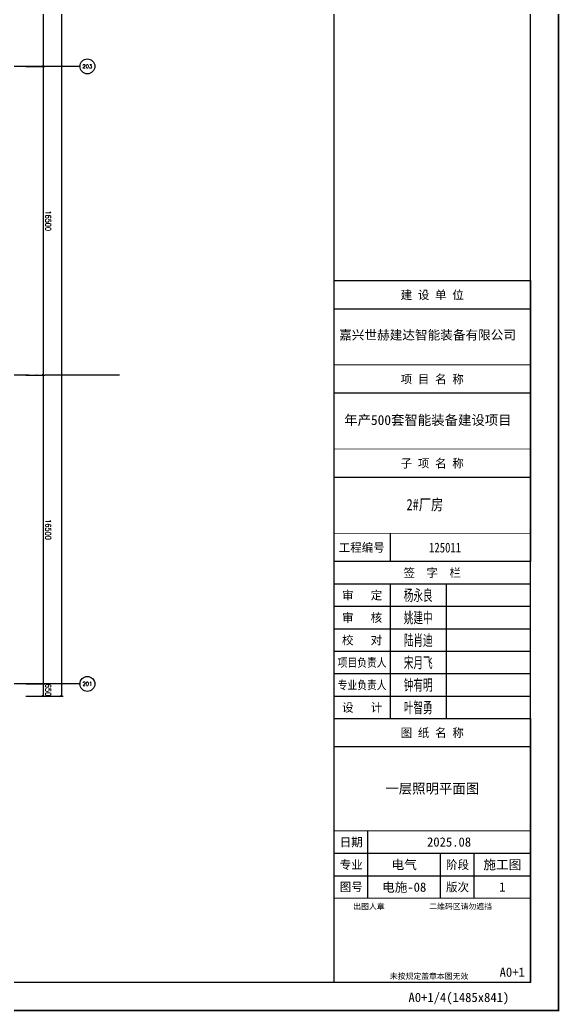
# Model space of a CAD drawing. Extents: x -1396510 to 1250330, y -1892470 to 1623980.
# Drawn here: x 156055 to 184893, y -816617 to -763642 of the extents above; entities that cross this region are included whole.
import ezdxf
from ezdxf.enums import TextEntityAlignment as Align

# ---------------------------------------------------------------- set-up
doc = ezdxf.new("R2010")
doc.units = 0
doc.header["$LTSCALE"] = 1000
doc.header["$MEASUREMENT"] = 0
doc.linetypes.add('DOTE', pattern=[2.42, 2, -0.2, 0.02, -0.2])
doc.layers.get('Defpoints').update_dxf_attribs({"color": 210})
for name, color, linetype in [('0-cxFrame', 155, 'Continuous'), ('A-AXIS-D', 1, 'Continuous'), ('A-AXIS-DOTE', 14, 'DOTE'), ('qianming', 155, 'Continuous'), ('经纶图框—文字', 3, 'Continuous')]:
    doc.layers.add(name, color=color, linetype=linetype)
doc.layers.add('0-cxText', color=131, linetype='Continuous', lineweight=25)
doc.layers.add('A-云线2', color=3, linetype='Continuous', plot=False)
doc.styles.add('_TCH_AXIS', font='COMPLEX', dxfattribs={"bigfont": 'GBCBIG'})
doc.styles.add('_TCH_DIM_T3', font='SIMPLEX', dxfattribs={"width": 0.705882, "bigfont": 'GBCBIG'})
doc.styles.add('A-DIM_T3', font='SIMPLEX', dxfattribs={"width": 0.705882, "bigfont": 'GBCBIG'})
doc.styles.add('BZHZ', font='bzxw', dxfattribs={"width": 0.8, "bigfont": 'bzhz'})
doc.styles.add('cx_biaoti', font='')
doc.styles.add('cx_tuming', font='simhei.ttf')
doc.styles.add('cx_tuqian1', font='')
doc.styles.add('TKJY_宋体', font='', dxfattribs={"width": 0.8})
doc.styles.add('黑体', font='simhei.ttf', dxfattribs={"height": 12})
doc.styles.get('cx_biaoti').set_extended_font_data('SimSun')
doc.styles.get('cx_tuqian1').set_extended_font_data('SimSun')
doc.styles.get('TKJY_宋体').set_extended_font_data('SimSun')
doc.dimstyles.new('_TCH_ARCH&&100', dxfattribs={"dimtxt": 297.5, "dimasz": 100, "dimexe": 100, "dimexo": 100, "dimgap": 126.25, "dimtad": 1, "dimdec": 0, "dimzin": 0, "dimdsep": 46, "dimtxsty": '_TCH_DIM_T3', "dimblk": 'ARCHTICK', "dimcen": 0.09, "dimclrt": 7, "dimazin": 2, "dimtfac": 1, "dimtdec": 0, "dimtix": 1, "dimtmove": 2, "dimatfit": 3, "dimfxl": 0, "dimtolj": 1, "dimtzin": 0, "dimarcsym": 0})
doc.dimstyles.new('A-DIM&&100', dxfattribs={"dimtxt": 297.5, "dimasz": 100, "dimexe": 100, "dimexo": 100, "dimgap": 126.25, "dimtad": 1, "dimdec": 0, "dimzin": 0, "dimdsep": 46, "dimtxsty": 'A-DIM_T3', "dimblk": 'ARCHTICK', "dimcen": 0.09, "dimclrt": 7, "dimazin": 2, "dimtfac": 1, "dimtdec": 0, "dimtix": 1, "dimtmove": 2, "dimatfit": 3, "dimfxl": 0, "dimtolj": 1, "dimtzin": 0, "dimarcsym": 0})

# ---------------------------------------------------------------- blocks, each defined once
blk = doc.blocks.new('_ArchTick')
at = {"color": 0, "linetype": 'ByBlock', "const_width": 0.4}
blk.add_lwpolyline([(-0.5, -0.5), (0.5, 0.5)], dxfattribs=at)
blk = doc.blocks.new('*D554')
at = {"layer": 'A-AXIS-D', "color": 0, "lineweight": -2, "transparency": 16777216}
for p, q in [((160194, -33000), (161210, -33000)), ((161110, -33000), (161110, -49500)), ((160194, -49500), (161210, -49500))]:
    blk.add_line(p, q, dxfattribs=at)
at = {"layer": 'Defpoints', "color": 0, "transparency": 16777216}
for p in [(160094, -33000), (160094, -49500), (161110, -49500)]:
    blk.add_point(p, dxfattribs=at)
at = {"layer": 'A-AXIS-D', "color": 0, "lineweight": -2, "transparency": 16777216, "xscale": 100, "yscale": 100, "zscale": 100}
for p, rotation in [((161110, -33000), 90), ((161110, -49500), 270)]:
    blk.add_blockref('_ArchTick', p, dxfattribs=dict(at, rotation=rotation))
at = {"layer": 'A-AXIS-D', "color": 7, "transparency": 16777216, "insert": (161385, -41250), "char_height": 297.5, "attachment_point": 5, "rotation": 270, "style": 'A-DIM_T3'}
blk.add_mtext('\\A1;16500', dxfattribs=at)
blk = doc.blocks.new('*D555')
at = {"layer": 'A-AXIS-D', "color": 0, "lineweight": -2, "transparency": 16777216}
for p, q in [((160194, -49500), (161210, -49500)), ((161110, -49500), (161110, -66000)), ((160194, -66000), (161210, -66000))]:
    blk.add_line(p, q, dxfattribs=at)
at = {"layer": 'Defpoints', "color": 0, "transparency": 16777216}
for p in [(160094, -49500), (160094, -66000), (161110, -66000)]:
    blk.add_point(p, dxfattribs=at)
at = {"layer": 'A-AXIS-D', "color": 0, "lineweight": -2, "transparency": 16777216, "xscale": 100, "yscale": 100, "zscale": 100}
for p, rotation in [((161110, -49500), 90), ((161110, -66000), 270)]:
    blk.add_blockref('_ArchTick', p, dxfattribs=dict(at, rotation=rotation))
at = {"layer": 'A-AXIS-D', "color": 7, "transparency": 16777216, "insert": (161385, -57750), "char_height": 297.5, "attachment_point": 5, "rotation": 270, "style": 'A-DIM_T3'}
blk.add_mtext('\\A1;16500', dxfattribs=at)
blk = doc.blocks.new('*D556')
at = {"layer": 'A-AXIS-D', "color": 0, "lineweight": -2, "transparency": 16777216}
for p, q in [((160194, -66000), (161210, -66000)), ((161110, -66000), (161110, -82500)), ((160194, -82500), (161210, -82500))]:
    blk.add_line(p, q, dxfattribs=at)
at = {"layer": 'Defpoints', "color": 0, "transparency": 16777216}
for p in [(160094, -66000), (160094, -82500), (161110, -82500)]:
    blk.add_point(p, dxfattribs=at)
at = {"layer": 'A-AXIS-D', "color": 0, "lineweight": -2, "transparency": 16777216, "xscale": 100, "yscale": 100, "zscale": 100}
for p, rotation in [((161110, -66000), 90), ((161110, -82500), 270)]:
    blk.add_blockref('_ArchTick', p, dxfattribs=dict(at, rotation=rotation))
at = {"layer": 'A-AXIS-D', "color": 7, "transparency": 16777216, "insert": (161385, -74250), "char_height": 297.5, "attachment_point": 5, "rotation": 270, "style": 'A-DIM_T3'}
blk.add_mtext('\\A1;16500', dxfattribs=at)
blk = doc.blocks.new('*D557')
at = {"layer": 'A-AXIS-D', "color": 0, "lineweight": -2, "transparency": 16777216}
for p, q in [((160194, -82500), (161210, -82500)), ((161110, -82500), (161110, -83150)), ((160194, -83150), (161210, -83150))]:
    blk.add_line(p, q, dxfattribs=at)
at = {"layer": 'Defpoints', "color": 0, "transparency": 16777216}
for p in [(160094, -82500), (160094, -83150), (161110, -83150)]:
    blk.add_point(p, dxfattribs=at)
at = {"layer": 'A-AXIS-D', "color": 0, "lineweight": -2, "transparency": 16777216, "xscale": 100, "yscale": 100, "zscale": 100}
for p, rotation in [((161110, -82500), 90), ((161110, -83150), 270)]:
    blk.add_blockref('_ArchTick', p, dxfattribs=dict(at, rotation=rotation))
at = {"layer": 'A-AXIS-D', "color": 7, "transparency": 16777216, "insert": (161385, -82825), "char_height": 297.5, "attachment_point": 5, "rotation": 270, "style": 'A-DIM_T3'}
blk.add_mtext('\\A1;650', dxfattribs=at)
blk = doc.blocks.new('*D5786')
at = {"layer": 'A-AXIS-D', "color": 0, "lineweight": -2, "transparency": 16777216}
for p, q in [((160294, 650), (162190, 650)), ((162090, 650), (162090, -83150)), ((160294, -83150), (162190, -83150))]:
    blk.add_line(p, q, dxfattribs=at)
at = {"layer": 'Defpoints', "color": 0, "transparency": 16777216}
for p in [(160194, 650), (160194, -83150), (162090, -83150)]:
    blk.add_point(p, dxfattribs=at)
at = {"layer": 'A-AXIS-D', "color": 0, "lineweight": -2, "transparency": 16777216, "xscale": 100, "yscale": 100, "zscale": 100}
for p, rotation in [((162090, 650), 90), ((162090, -83150), 270)]:
    blk.add_blockref('_ArchTick', p, dxfattribs=dict(at, rotation=rotation))
at = {"layer": 'A-AXIS-D', "color": 7, "transparency": 16777216, "insert": (162365, -41250), "char_height": 297.5, "attachment_point": 5, "rotation": 270, "style": '_TCH_DIM_T3'}
blk.add_mtext('\\A1;83800', dxfattribs=at)
blk = doc.blocks.new('zjcx_lan_qianzi(Dragon)')
for p, q in [((-7000, 4800), (0, 4800)), ((-5000, 4800), (-5000, 0)), ((-3000, 4800), (-3000, 0)), ((-7000, 4000), (0, 4000)), ((-7000, 3200), (0, 3200)), ((-7000, 2400), (0, 2400)), ((-7000, 1600), (0, 1600)), ((-7000, 800), (0, 800))]:
    blk.add_line(p, q)
at = {"const_width": 30}
blk.add_lwpolyline([(-7000, 5600), (0, 5600)], dxfattribs=at)
blk.add_lwpolyline([(-7000, 5600), (0, 5600), (0, 0), (-7000, 0)], close=True, dxfattribs=at)
at = {"style": 'cx_biaoti'}
for s, p in [('签  字  栏', (-3500, 5200)), ('审   定', (-6000, 4400)), ('审   核', (-6000, 3600)), ('校   对', (-6000, 2800)), ('设   计', (-6000, 400))]:
    blk.add_text(s, height=300, dxfattribs=at).set_placement(p, align=Align.MIDDLE)
at = {"style": 'cx_biaoti', "width": 0.85}
for s, p in [('项目负责人', (-6000, 2000)), ('专业负责人', (-6000, 1200))]:
    blk.add_text(s, height=300, dxfattribs=at).set_placement(p, align=Align.MIDDLE)
blk = doc.blocks.new('T-签字(Dragon)')
at = {"layer": '0-cxFrame'}
blk.add_blockref('zjcx_lan_qianzi(Dragon)', (0, 0), dxfattribs=at)
at = {"layer": 'qianming', "style": 'BZHZ', "width": 0.8}
for s, p in [('杨永良', (-4000, 4400)), ('姚建中', (-4000, 3600)), ('陆肖迪', (-4000, 2800)), ('宋月飞', (-4000, 2000)), ('钟有明', (-4000, 1200)), ('叶智勇', (-4000, 400))]:
    blk.add_text(s, height=450, dxfattribs=at).set_placement(p, align=Align.MIDDLE)
blk = doc.blocks.new('zjcx_lan_tuming(Dragon)')
for p, q in [((-7000, 8400), (0, 8400)), ((-5800, 3000), (-5800, 5400)), ((-7000, 4600), (0, 4600)), ((-3200, 3000), (-3200, 4600)), ((-2000, 3000), (-2000, 4600)), ((-7000, 3800), (0, 3800))]:
    blk.add_line(p, q)
at = {"const_width": 30}
for points in [[(-7000, 9400), (0, 9400)], [(-7000, 5400), (0, 5400)], [(-7000, 3000), (0, 3000)], [(-7000, 0), (0, 0)]]:
    blk.add_lwpolyline(points, dxfattribs=at)
blk.add_lwpolyline([(-7000, 9400), (0, 9400), (0, 0), (-7000, 0)], close=True)
at = {"style": 'cx_biaoti'}
for s, p in [('图 纸 名 称', (-3500, 8900)), ('日期', (-6388, 5000)), ('专业', (-6388, 4200)), ('阶段', (-2600, 4200)), ('图号', (-6388, 3400)), ('版次', (-2600, 3400))]:
    blk.add_text(s, height=300, dxfattribs=at).set_placement(p, align=Align.MIDDLE)
for s, p in [('出图人章', (-6316, 2607)), ('二维码区请勿遮挡', (-3609, 2607)), ('未按规定盖章本图无效', (-5013, 120))]:
    blk.add_text(s, height=200, dxfattribs=at).set_placement(p)
blk = doc.blocks.new('T-图签(Dragon)')
blk.add_blockref('zjcx_lan_tuming(Dragon)', (0, 0))
at = {"color": 3, "style": 'cx_biaoti'}
for s, p in [('2025.08', (-2900, 5000)), ('电气', (-4500, 4200)), ('施工图', (-1000, 4200))]:
    blk.add_text(s, height=330, dxfattribs=at).set_placement(p, align=Align.MIDDLE)
blk = doc.blocks.new('zjcx_lan_xiangmu(Dragon)')
for p, q in [((-7000, 9000), (0, 9000)), ((-7000, 6000), (0, 6000)), ((-7000, 3000), (0, 3000)), ((-5000, 1000), (-5000, 0))]:
    blk.add_line(p, q)
at = {"const_width": 30}
for points in [[(-7000, 10000), (0, 10000)], [(-7000, 7000), (0, 7000)], [(-7000, 7000), (0, 7000)], [(-7000, 4000), (0, 4000)], [(-7000, 4000), (0, 4000)], [(-7000, 1000), (0, 1000)], [(-7000, 0), (0, 0)]]:
    blk.add_lwpolyline(points, dxfattribs=at)
blk.add_lwpolyline([(-7000, 10000), (0, 10000), (0, 0), (-7000, 0)], close=True)
at = {"style": 'cx_biaoti'}
for s, p in [('建 设 单 位', (-3500, 9500)), ('项 目 名 称', (-3500, 6500)), ('子 项 名 称', (-3500, 3500)), ('工程编号', (-6013, 500))]:
    blk.add_text(s, height=300, dxfattribs=at).set_placement(p, align=Align.MIDDLE)
blk = doc.blocks.new('T-项目(Dragon)')
blk.add_blockref('zjcx_lan_xiangmu(Dragon)', (0, 0))
at = {"color": 3, "style": 'cx_tuming'}
for s, height, p in [('嘉兴世赫建达智能装备有限公司', 330, (-6816, 7901)), ('年产500套智能装备建设项目 ', 350, (-6638, 4859))]:
    blk.add_text(s, height=height, dxfattribs=at).set_placement(p)
at = {"layer": '经纶图框—文字', "color": 4, "style": 'TKJY_宋体', "width": 0.8}
blk.add_text('125011', height=350, dxfattribs=at).set_placement((-3042, 316), align=Align.CENTER)
blk = doc.blocks.new('zjcx_T0(Dragon)')
at = {"layer": '0-cxFrame', "const_width": 50}
blk.add_lwpolyline([(0, 82100), (-7000, 82100), (-7000, 0), (0, 0)], close=True, dxfattribs=at)
at = {"layer": '0-cxFrame'}
for name, p in [('T-项目(Dragon)', (0, 15000)), ('T-签字(Dragon)', (0, 9400)), ('T-图签(Dragon)', (0, 0))]:
    blk.add_blockref(name, p, dxfattribs=at)
blk = doc.blocks.new('TK22.A0+1 L(Dragon)')
at = {"layer": '0-cxFrame', "color": 7, "const_width": 0.5}
blk.add_lwpolyline([(0, 0), (-1485, 0), (-1485, 841), (0, 841)], close=True, dxfattribs=at)
at = {"layer": '0-cxFrame', "const_width": 0.5}
for points in [[(-80, 10), (-1465, 10), (-1465, 831), (-80, 831)], [(-10, 10), (-80, 10), (-80, 831), (-10, 831)]]:
    blk.add_lwpolyline(points, close=True, dxfattribs=at)
at = {"layer": '0-cxFrame', "xscale": 0.01, "yscale": 0.01, "zscale": 0.01}
blk.add_blockref('zjcx_T0(Dragon)', (-10, 10), dxfattribs=at)
at = {"style": '黑体', "flags": 4}
blk.add_attdef('图幅', text='', height=3.3, dxfattribs=at).set_placement((-40, 3), align=Align.RIGHT)
at = {"layer": '0-cxFrame', "style": '黑体'}
blk.add_text('(1485x841)', height=3.3, dxfattribs=at).set_placement((-40, 3))
at = {"layer": '0-cxText', "flags": 4}
for tag, height, style, p in [('建设单位', 3.5, 'cx_tuming', (-45, 240)), ('项目名称', 3.5, 'cx_tuming', (-45, 210)), ('子项名称', 3.5, 'cx_tuming', (-45, 180)), ('工程编号', 3.3, 'cx_tuqian1', (-35, 165)), ('图名1', 3.5, 'cx_tuming', (-45, 87)), ('图名2', 3.5, 'cx_tuming', (-45, 79)), ('图名3', 3.5, 'cx_tuming', (-45, 71)), ('出图日期', 3.3, 'cx_tuqian1', (-39, 60)), ('专业', 3.3, 'cx_tuqian1', (-55, 52)), ('图号', 3.3, 'cx_tuqian1', (-55, 44)), ('版次', 3.3, 'cx_tuqian1', (-20, 44))]:
    blk.add_attdef(tag, text='', height=height, dxfattribs=dict(at, style=style)).set_placement(p, align=Align.MIDDLE)
at = {"layer": 'Defpoints', "color": 6, "flags": 4}
for tag, height, style, p in [('tufu', 3.3, '黑体', (-12, 12)), ('dwfname', 4, 'cx_tuqian1', (-80, 3))]:
    blk.add_attdef(tag, text='', height=height, dxfattribs=dict(at, style=style)).set_placement(p, align=Align.RIGHT)
blk = doc.blocks.new('世赫2#厂房一层0821')
at = {"layer": 'A-AXIS-D'}
for centre in [(163479.3, -49498.9), (163479.3, -82498.9)]:
    blk.add_circle(centre, 400, dxfattribs=at)
at = {"layer": 'A-AXIS-DOTE', "color": 8, "ltscale": 2}
for p, q in [((163114.2, -49500), (-11095.8, -49500)), ((165204.2, -66000), (-11095.8, -66000)), ((163114.2, -82500), (-11095.8, -82500))]:
    blk.add_line(p, q, dxfattribs=at)
at = {"layer": 'A-AXIS-D', "color": 7, "style": '_TCH_AXIS'}
for s, height, p, p2 in [('203', 202.97, (163218.3, -49600.4), (163740.2, -49600.4)), ('201', 220.59, (163221.9, -82609.2), (163736.6, -82609.2))]:
    blk.add_text(s, height=height, dxfattribs=at).set_placement(p, p2, align=Align.FIT)
at = {"layer": 'A-AXIS-D'}
dim = blk.add_linear_dim(base=(162089.7, -83150), p1=(160194.2, 650), p2=(160194.2, -83150), angle=270, dimstyle='_TCH_ARCH&&100', dxfattribs=at)
dim.commit()
dim.dimension.update_dxf_attribs({"geometry": '*D5786', "text_midpoint": (162364.7, -41250), "dimtype": 161, "text_rotation": 270})
for base, p1, p2, picture, middle in [((161110, -49500), (160094.2, -33000), (160094.2, -49500), '*D554', (161385, -41250)), ((161110, -66000), (160094.2, -49500), (160094.2, -66000), '*D555', (161385, -57750)), ((161110, -82500), (160094.2, -66000), (160094.2, -82500), '*D556', (161385, -74250)), ((161110, -83150), (160094.2, -82500), (160094.2, -83150), '*D557', (161385, -82825))]:
    dim = blk.add_linear_dim(base=base, p1=p1, p2=p2, angle=270, dimstyle='A-DIM&&100', override={"dimgap": 0}, dxfattribs=at)
    dim.commit()
    dim.dimension.update_dxf_attribs({"geometry": picture, "text_midpoint": middle, "dimtype": 129, "text_rotation": 270})

msp = doc.modelspace()

# ---------------------------------------------------------------- block references
at = {"layer": '0-cxFrame'}
ref = msp.add_blockref('TK22.A0+1 L(Dragon)', (184855, -816580), dxfattribs=dict(at, xscale=150, yscale=150, zscale=150))
ref.add_attrib('图名2', '一层照明平面图', dxfattribs={"layer": '0-cxText', "height": 525, "style": 'cx_tuming'}).set_placement((178105, -804730), align=Align.MIDDLE)
ref.add_attrib('图号', '电施-08', dxfattribs={"layer": '0-cxText', "height": 495, "style": 'cx_tuqian1'}).set_placement((176605, -809980), align=Align.MIDDLE)
ref.add_attrib('版次', '1', dxfattribs={"layer": '0-cxText', "height": 495, "style": 'cx_tuqian1'}).set_placement((181855, -809980), align=Align.MIDDLE)
ref.add_attrib('图幅', 'A0+1/4', dxfattribs={"layer": '0', "height": 495, "style": '黑体'}).set_placement((178855, -816130), align=Align.RIGHT)
ref.add_attrib('tufu', 'A0+1', dxfattribs={"layer": 'Defpoints', "color": 6, "height": 495, "style": '黑体'}).set_placement((183055, -814780), align=Align.RIGHT)
at = {"layer": 'A-云线2'}
msp.add_blockref('世赫2#厂房一层0821', (-3814.2, -716630), dxfattribs=at)

# ---------------------------------------------------------------- texts
at = {"layer": '经纶图框—文字', "style": 'TKJY_宋体', "width": 0.8}
msp.add_text('2#厂房', height=600, dxfattribs=at).set_placement((177714, -789847.4), align=Align.CENTER)

doc.saveas('drawing.dxf')
